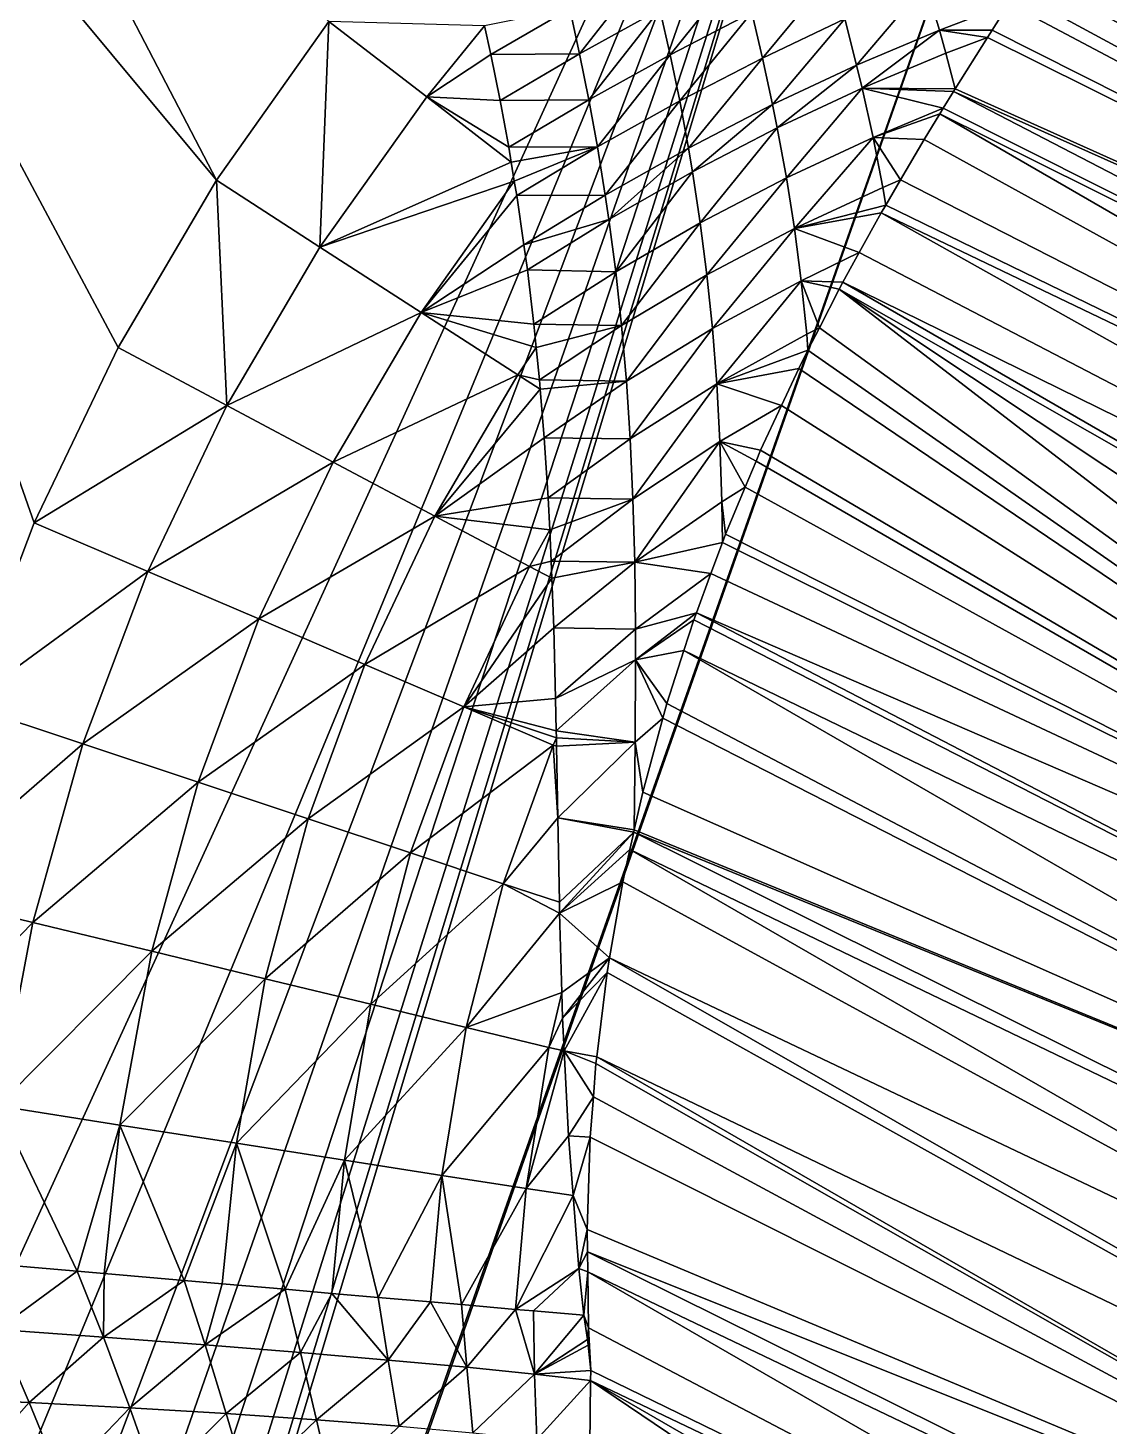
# Model space of a CAD drawing. Header units: metres. Extents: x -44.6 to 35.4, y -44.1 to 26.9.
# Drawn here: x 17.95 to 21.82, y 1.78 to 6.78 of the extents above; entities that cross this region are included whole.
import ezdxf

# ---------------------------------------------------------------- set-up
doc = ezdxf.new("R2010")
doc.units = ezdxf.units.M

msp = doc.modelspace()

# ---------------------------------------------------------------- linework, layer by layer
for points in [[(21.388479, 9.967415, 91.214554), (15.61724, -2.658281, 91.214554), (8.117238, 10.332099, 91.214554)], [(21.388479, 9.967415, 91.214554), (15.920462, -3.258929, 91.214554), (15.61724, -2.658281, 91.214554)], [(21.388479, 9.967415, 91.214554), (16.154524, -3.88975, 91.214554), (15.920462, -3.258929, 91.214554)], [(16.316486, -4.542811, 91.214554), (16.154524, -3.88975, 91.214554), (21.388479, 9.967415, 91.214554)], [(21.388479, 9.967415, 91.214554), (16.216642, -7.211195, 91.214554), (16.354073, -6.552535, 91.214554)], [(16.216642, -7.211195, 91.214554), (21.388479, 9.967415, 91.214554), (21.937033, 9.017295, 91.214554)], [(16.40431, -5.2099, 91.214554), (16.316486, -4.542811, 91.214554), (21.388479, 9.967415, 91.214554)], [(16.354073, -6.552535, 91.214554), (16.416893, -5.882628, 91.214554), (21.388479, 9.967415, 91.214554)], [(21.388479, 9.967415, 91.214554), (16.416893, -5.882628, 91.214554), (16.40431, -5.2099, 91.214554)], [(16.00633, -7.850327, 91.214554), (21.937033, 9.017295, 91.214554), (21.8943, -7.982872, 91.214554)], [(21.937033, 9.017295, 91.214554), (16.00633, -7.850327, 91.214554), (16.216642, -7.211195, 91.214554)], [(17.447464, 8.499381, 95.214554), (16.753078, 8.483541, 95.214554), (18.626869, 6.23428, 95.214554)], [(17.727339, 4.357202, 95.214554), (17.974611, 5.008685, 95.214554), (16.753078, 8.483541, 95.214554)], [(17.974611, 5.008685, 95.214554), (18.274914, 5.635347, 95.214554), (16.753078, 8.483541, 95.214554)], [(18.274914, 5.635347, 95.214554), (18.626869, 6.23428, 95.214554), (16.753078, 8.483541, 95.214554)], [(17.447464, 8.499381, 95.214554), (18.626869, 6.23428, 95.214554), (19.028952, 6.802625, 95.214554)], [(21.843639, 7.463646, 94.434845), (21.774206, 7.351215, 94.568581), (26.912189, 4.692417, 104.268059)], [(21.772171, 7.348024, 94.571976), (21.680738, 7.204681, 94.724281), (26.912189, 4.692417, 104.268059)], [(26.912189, 4.692417, 104.268059), (21.774206, 7.351215, 94.568581), (21.772171, 7.348024, 94.571976)], [(21.680738, 7.204681, 94.724281), (21.658312, 7.16952, 94.761642), (26.912189, 4.692417, 104.268059)], [(26.62356, 4.499992, 104.356827), (21.658312, 7.16952, 94.761642), (21.617422, 7.106179, 94.821548)], [(26.62356, 4.499992, 104.356827), (26.912189, 4.692417, 104.268059), (21.658312, 7.16952, 94.761642)], [(26.62356, 4.499992, 104.356827), (21.617422, 7.106179, 94.821548), (21.574488, 7.039668, 94.884453)], [(20.174301, 7.005254, 95.230484), (19.890511, 6.847729, 95.26326), (19.92592, 6.686249, 95.294876)], [(19.92592, 6.686249, 95.294876), (20.213379, 6.84553, 95.267166), (20.174301, 7.005254, 95.230484)], [(26.352573, 4.277009, 104.427948), (21.574488, 7.039668, 94.884453), (21.533613, 6.976347, 94.944344)], [(21.574488, 7.039668, 94.884453), (26.352573, 4.277009, 104.427948), (26.62356, 4.499992, 104.356827)], [(20.500095, 6.995907, 95.204323), (20.213379, 6.84553, 95.267166), (20.250046, 6.68324, 95.310471)], [(20.250046, 6.68324, 95.310471), (20.541582, 6.834767, 95.252548), (20.500095, 6.995907, 95.204323)], [(20.830013, 6.974355, 95.159645), (20.541582, 6.834767, 95.252548), (20.580448, 6.671248, 95.307961)], [(20.580448, 6.671248, 95.307961), (20.874859, 6.811327, 95.219826), (20.830013, 6.974355, 95.159645)], [(26.352573, 4.277009, 104.427948), (21.533613, 6.976347, 94.944344), (21.488945, 6.906794, 95.002708)], [(21.16361, 6.936437, 95.097198), (20.874859, 6.811327, 95.219826), (20.91691, 6.646133, 95.287834)], [(20.91691, 6.646133, 95.287834), (21.212797, 6.771009, 95.169807), (21.16361, 6.936437, 95.097198)], [(21.16361, 6.936437, 95.097198), (21.212797, 6.771009, 95.169807), (21.462027, 6.86488, 95.03788)], [(21.488945, 6.906794, 95.002708), (21.462027, 6.86488, 95.03788), (26.352573, 4.277009, 104.427948)], [(21.401545, 6.770701, 95.116913), (21.462027, 6.86488, 95.03788), (21.212797, 6.771009, 95.169807)], [(21.462027, 6.86488, 95.03788), (21.401545, 6.770701, 95.116913), (26.352573, 4.277009, 104.427948)], [(19.58581, 6.787098, 95.248138), (19.608177, 6.684304, 95.261086), (19.890511, 6.847729, 95.26326)], [(19.92592, 6.686249, 95.294876), (19.890511, 6.847729, 95.26326), (19.608177, 6.684304, 95.261086)], [(20.213379, 6.84553, 95.267166), (19.92592, 6.686249, 95.294876), (19.959005, 6.521648, 95.332672)], [(19.959005, 6.521648, 95.332672), (20.250046, 6.68324, 95.310471), (20.213379, 6.84553, 95.267166)], [(20.541582, 6.834767, 95.252548), (20.250046, 6.68324, 95.310471), (20.284109, 6.517977, 95.360481)], [(20.284109, 6.517977, 95.360481), (20.580448, 6.671248, 95.307961), (20.541582, 6.834767, 95.252548)], [(20.874859, 6.811327, 95.219826), (20.580448, 6.671248, 95.307961), (20.616465, 6.504937, 95.370705)], [(20.616465, 6.504937, 95.370705), (20.91691, 6.646133, 95.287834), (20.874859, 6.811327, 95.219826)], [(19.028952, 6.802625, 95.214554), (18.626869, 6.23428, 95.214554), (18.996948, 5.995241, 95.247078)], [(18.996948, 5.995241, 95.247078), (19.378687, 6.532395, 95.247292), (19.028952, 6.802625, 95.214554)], [(19.028952, 6.802625, 95.214554), (19.378687, 6.532395, 95.247292), (19.58581, 6.787098, 95.248138)], [(19.608177, 6.684304, 95.261086), (19.58581, 6.787098, 95.248138), (19.378687, 6.532395, 95.247292)], [(21.212797, 6.771009, 95.169807), (20.91691, 6.646133, 95.287834), (20.936571, 6.563632, 95.324371)], [(20.936571, 6.563632, 95.324371), (21.236031, 6.688628, 95.208794), (21.212797, 6.771009, 95.169807)], [(21.212797, 6.771009, 95.169807), (21.236031, 6.688628, 95.208794), (21.38555, 6.745285, 95.13578)], [(21.38555, 6.745285, 95.13578), (21.401545, 6.770701, 95.116913), (21.212797, 6.771009, 95.169807)], [(26.352573, 4.277009, 104.427948), (21.401545, 6.770701, 95.116913), (21.38555, 6.745285, 95.13578)], [(21.38555, 6.745285, 95.13578), (21.236031, 6.688628, 95.208794), (21.269869, 6.561467, 95.272285)], [(21.38555, 6.745285, 95.13578), (21.269869, 6.561467, 95.272285), (26.352573, 4.277009, 104.427948)], [(19.641197, 6.519991, 95.287109), (19.608177, 6.684304, 95.261086), (19.378687, 6.532395, 95.247292)], [(19.608177, 6.684304, 95.261086), (19.641197, 6.519991, 95.287109), (19.92592, 6.686249, 95.294876)], [(19.959005, 6.521648, 95.332672), (19.92592, 6.686249, 95.294876), (19.641197, 6.519991, 95.287109)], [(20.250046, 6.68324, 95.310471), (19.959005, 6.521648, 95.332672), (19.989601, 6.353456, 95.376732)], [(19.989601, 6.353456, 95.376732), (20.284109, 6.517977, 95.360481), (20.250046, 6.68324, 95.310471)], [(20.580448, 6.671248, 95.307961), (20.284109, 6.517977, 95.360481), (20.315365, 6.349257, 95.417351)], [(20.315365, 6.349257, 95.417351), (20.616465, 6.504937, 95.370705), (20.580448, 6.671248, 95.307961)], [(21.269869, 6.561467, 95.272285), (21.236031, 6.688628, 95.208794), (20.936571, 6.563632, 95.324371)], [(20.91691, 6.646133, 95.287834), (20.616465, 6.504937, 95.370705), (20.633125, 6.421628, 95.404465)], [(20.633125, 6.421628, 95.404465), (20.936571, 6.563632, 95.324371), (20.91691, 6.646133, 95.287834)], [(20.936571, 6.563632, 95.324371), (20.633125, 6.421628, 95.404465), (20.66567, 6.242843, 95.481888)], [(20.66567, 6.242843, 95.481888), (20.975475, 6.387167, 95.408104), (20.936571, 6.563632, 95.324371)], [(20.936571, 6.563632, 95.324371), (21.263676, 6.551626, 95.279594), (21.269869, 6.561467, 95.272285)], [(20.936571, 6.563632, 95.324371), (20.975475, 6.387167, 95.408104), (21.22698, 6.491614, 95.319595)], [(21.22698, 6.491614, 95.319595), (21.263676, 6.551626, 95.279594), (20.936571, 6.563632, 95.324371)], [(21.269869, 6.561467, 95.272285), (21.263676, 6.551626, 95.279594), (26.352573, 4.277009, 104.427948)], [(19.680798, 6.299386, 95.330383), (19.378687, 6.532395, 95.247292), (18.996948, 5.995241, 95.247078)], [(19.378687, 6.532395, 95.247292), (19.680798, 6.299386, 95.330383), (19.672066, 6.351989, 95.318901)], [(19.672066, 6.351989, 95.318901), (19.641197, 6.519991, 95.287109), (19.378687, 6.532395, 95.247292)], [(19.641197, 6.519991, 95.287109), (19.672066, 6.351989, 95.318901), (19.959005, 6.521648, 95.332672)], [(19.989601, 6.353456, 95.376732), (19.959005, 6.521648, 95.332672), (19.672066, 6.351989, 95.318901)], [(20.284109, 6.517977, 95.360481), (19.989601, 6.353456, 95.376732), (20.017529, 6.181119, 95.427155)], [(20.017529, 6.181119, 95.427155), (20.315365, 6.349257, 95.417351), (20.284109, 6.517977, 95.360481)], [(20.616465, 6.504937, 95.370705), (20.315365, 6.349257, 95.417351), (20.329695, 6.264489, 95.448006)], [(20.329695, 6.264489, 95.448006), (20.633125, 6.421628, 95.404465), (20.616465, 6.504937, 95.370705)], [(26.081585, 4.054025, 104.499077), (21.263676, 6.551626, 95.279594), (21.22698, 6.491614, 95.319595)], [(26.081585, 4.054025, 104.499077), (26.352573, 4.277009, 104.427948), (21.263676, 6.551626, 95.279594)], [(21.214813, 6.471717, 95.332863), (21.22698, 6.491614, 95.319595), (20.975475, 6.387167, 95.408104)], [(20.975475, 6.387167, 95.408104), (21.158993, 6.380429, 95.393723), (21.214813, 6.471717, 95.332863)], [(25.83153, 3.80319, 104.551689), (21.214813, 6.471717, 95.332863), (21.158993, 6.380429, 95.393723)], [(26.081585, 4.054025, 104.499077), (21.22698, 6.491614, 95.319595), (21.214813, 6.471717, 95.332863)], [(21.214813, 6.471717, 95.332863), (25.83153, 3.80319, 104.551689), (26.081585, 4.054025, 104.499077)], [(20.633125, 6.421628, 95.404465), (20.329695, 6.264489, 95.448006), (20.357389, 6.081979, 95.518463)], [(20.357389, 6.081979, 95.518463), (20.66567, 6.242843, 95.481888), (20.633125, 6.421628, 95.404465)], [(19.672066, 6.351989, 95.318901), (19.680798, 6.299386, 95.330383), (19.989601, 6.353456, 95.376732)], [(19.989601, 6.353456, 95.376732), (19.680798, 6.299386, 95.330383), (19.692144, 6.231023, 95.345314)], [(19.692144, 6.231023, 95.345314), (19.700653, 6.179769, 95.356506), (19.989601, 6.353456, 95.376732)], [(20.017529, 6.181119, 95.427155), (19.989601, 6.353456, 95.376732), (19.700653, 6.179769, 95.356506)], [(20.975475, 6.387167, 95.408104), (20.66567, 6.242843, 95.481888), (20.69418, 6.060918, 95.567253)], [(20.69418, 6.060918, 95.567253), (21.010317, 6.208462, 95.500336), (20.975475, 6.387167, 95.408104)], [(20.975475, 6.387167, 95.408104), (21.010317, 6.208462, 95.500336), (21.074301, 6.236017, 95.479691)], [(21.074301, 6.236017, 95.479691), (21.158993, 6.380429, 95.393723), (20.975475, 6.387167, 95.408104)], [(25.83153, 3.80319, 104.551689), (21.158993, 6.380429, 95.393723), (21.074301, 6.236017, 95.479691)], [(20.315365, 6.349257, 95.417351), (20.017529, 6.181119, 95.427155), (20.030281, 6.094287, 95.454437)], [(20.030281, 6.094287, 95.454437), (20.329695, 6.264489, 95.448006), (20.315365, 6.349257, 95.417351)], [(19.692144, 6.231023, 95.345314), (19.680798, 6.299386, 95.330383), (18.996948, 5.995241, 95.247078)], [(20.329695, 6.264489, 95.448006), (20.030281, 6.094287, 95.454437), (20.054819, 5.906758, 95.517326)], [(20.054819, 5.906758, 95.517326), (20.357389, 6.081979, 95.518463), (20.329695, 6.264489, 95.448006)], [(18.626869, 6.23428, 95.214554), (18.274914, 5.635347, 95.214554), (18.663733, 5.428429, 95.247063)], [(18.663733, 5.428429, 95.247063), (18.996948, 5.995241, 95.247078), (18.626869, 6.23428, 95.214554)], [(18.996948, 5.995241, 95.247078), (19.359003, 5.761385, 95.343956), (19.692144, 6.231023, 95.345314)], [(19.700653, 6.179769, 95.356506), (19.692144, 6.231023, 95.345314), (19.359003, 5.761385, 95.343956)], [(20.66567, 6.242843, 95.481888), (20.357389, 6.081979, 95.518463), (20.381212, 5.895396, 95.596275)], [(20.381212, 5.895396, 95.596275), (20.69418, 6.060918, 95.567253), (20.66567, 6.242843, 95.481888)], [(21.021002, 6.145133, 95.533791), (21.010317, 6.208462, 95.500336), (20.69418, 6.060918, 95.567253)], [(21.074301, 6.236017, 95.479691), (21.010317, 6.208462, 95.500336), (21.021002, 6.145133, 95.533791)], [(21.074301, 6.236017, 95.479691), (21.021002, 6.145133, 95.533791), (25.83153, 3.80319, 104.551689)], [(19.359003, 5.761385, 95.343956), (19.726831, 6.00271, 95.399994), (19.700653, 6.179769, 95.356506)], [(19.700653, 6.179769, 95.356506), (19.726831, 6.00271, 95.399994), (20.017529, 6.181119, 95.427155)], [(20.030281, 6.094287, 95.454437), (20.017529, 6.181119, 95.427155), (19.726831, 6.00271, 95.399994)], [(20.69418, 6.060918, 95.567253), (21.004885, 6.117653, 95.550156), (21.021002, 6.145133, 95.533791)], [(20.926325, 5.975035, 95.624565), (21.004885, 6.117653, 95.550156), (20.69418, 6.060918, 95.567253)], [(25.581474, 3.552355, 104.604309), (21.004885, 6.117653, 95.550156), (20.926325, 5.975035, 95.624565)], [(21.021002, 6.145133, 95.533791), (21.004885, 6.117653, 95.550156), (25.83153, 3.80319, 104.551689)], [(25.581474, 3.552355, 104.604309), (25.83153, 3.80319, 104.551689), (21.004885, 6.117653, 95.550156)], [(19.726831, 6.00271, 95.399994), (19.738831, 5.913266, 95.423668), (20.030281, 6.094287, 95.454437)], [(20.054819, 5.906758, 95.517326), (20.030281, 6.094287, 95.454437), (19.738831, 5.913266, 95.423668)], [(20.357389, 6.081979, 95.518463), (20.054819, 5.906758, 95.517326), (20.0758, 5.714216, 95.58699)], [(20.0758, 5.714216, 95.58699), (20.381212, 5.895396, 95.596275), (20.357389, 6.081979, 95.518463)], [(20.69418, 6.060918, 95.567253), (20.381212, 5.895396, 95.596275), (20.401001, 5.703604, 95.681694)], [(20.401001, 5.703604, 95.681694), (20.718445, 5.87483, 95.660851), (20.69418, 6.060918, 95.567253)], [(20.69418, 6.060918, 95.567253), (20.718445, 5.87483, 95.660851), (20.926325, 5.975035, 95.624565)], [(19.359003, 5.761385, 95.343956), (18.996948, 5.995241, 95.247078), (18.663733, 5.428429, 95.247063)], [(19.738831, 5.913266, 95.423668), (19.726831, 6.00271, 95.399994), (19.359003, 5.761385, 95.343956)], [(20.868137, 5.869402, 95.67968), (20.926325, 5.975035, 95.624565), (20.718445, 5.87483, 95.660851)], [(25.581474, 3.552355, 104.604309), (20.926325, 5.975035, 95.624565), (20.868137, 5.869402, 95.67968)], [(19.76207, 5.719562, 95.4785), (19.738831, 5.913266, 95.423668), (19.359003, 5.761385, 95.343956)], [(19.738831, 5.913266, 95.423668), (19.76207, 5.719562, 95.4785), (20.054819, 5.906758, 95.517326)], [(20.0758, 5.714216, 95.58699), (20.054819, 5.906758, 95.517326), (19.76207, 5.719562, 95.4785)], [(20.381212, 5.895396, 95.596275), (20.0758, 5.714216, 95.58699), (20.093138, 5.515413, 95.663628)], [(20.093138, 5.515413, 95.663628), (20.401001, 5.703604, 95.681694), (20.381212, 5.895396, 95.596275)], [(20.718445, 5.87483, 95.660851), (20.401001, 5.703604, 95.681694), (20.41658, 5.50542, 95.774986)], [(20.41658, 5.50542, 95.774986), (20.73822, 5.683523, 95.763023), (20.718445, 5.87483, 95.660851)], [(20.718445, 5.87483, 95.660851), (20.854197, 5.844092, 95.692886), (20.868137, 5.869402, 95.67968)], [(20.718445, 5.87483, 95.660851), (20.73822, 5.683523, 95.763023), (20.78401, 5.706513, 95.756149)], [(20.78401, 5.706513, 95.756149), (20.854197, 5.844092, 95.692886), (20.718445, 5.87483, 95.660851)], [(25.355387, 3.276713, 104.637779), (20.868137, 5.869402, 95.67968), (20.854197, 5.844092, 95.692886)], [(20.868137, 5.869402, 95.67968), (25.355387, 3.276713, 104.637779), (25.581474, 3.552355, 104.604309)], [(24.929924, 2.703969, 104.685181), (20.854197, 5.844092, 95.692886), (20.78401, 5.706513, 95.756149)], [(20.854197, 5.844092, 95.692886), (24.929924, 2.703969, 104.685181), (25.129299, 3.001071, 104.671257)], [(20.854197, 5.844092, 95.692886), (25.129299, 3.001071, 104.671257), (25.355387, 3.276713, 104.637779)], [(18.663733, 5.428429, 95.247063), (19.044123, 5.225994, 95.343887), (19.359003, 5.761385, 95.343956)], [(19.705181, 5.537785, 95.503075), (19.359003, 5.761385, 95.343956), (19.044123, 5.225994, 95.343887)], [(19.359003, 5.761385, 95.343956), (19.705181, 5.537785, 95.503075), (19.770527, 5.635781, 95.504112)], [(19.770527, 5.635781, 95.504112), (19.76207, 5.719562, 95.4785), (19.359003, 5.761385, 95.343956)], [(19.76207, 5.719562, 95.4785), (19.770527, 5.635781, 95.504112), (20.0758, 5.714216, 95.58699)], [(19.770527, 5.635781, 95.504112), (19.782225, 5.519917, 95.539543), (20.0758, 5.714216, 95.58699)], [(20.093138, 5.515413, 95.663628), (20.0758, 5.714216, 95.58699), (19.782225, 5.519917, 95.539543)], [(20.401001, 5.703604, 95.681694), (20.093138, 5.515413, 95.663628), (20.106752, 5.309046, 95.747437)], [(20.106752, 5.309046, 95.747437), (20.41658, 5.50542, 95.774986), (20.401001, 5.703604, 95.681694)], [(20.78401, 5.706513, 95.756149), (20.73822, 5.683523, 95.763023), (20.742796, 5.625721, 95.793297)], [(20.78401, 5.706513, 95.756149), (20.742796, 5.625721, 95.793297), (24.929924, 2.703969, 104.685181)], [(20.742796, 5.625721, 95.793297), (20.73822, 5.683523, 95.763023), (20.41658, 5.50542, 95.774986)], [(18.663733, 5.428429, 95.247063), (18.274914, 5.635347, 95.214554), (17.974611, 5.008685, 95.214554)], [(19.782225, 5.519917, 95.539543), (19.770527, 5.635781, 95.504112), (19.705181, 5.537785, 95.503075)], [(20.41658, 5.50542, 95.774986), (20.709579, 5.560612, 95.823235), (20.742796, 5.625721, 95.793297)], [(20.742796, 5.625721, 95.793297), (20.709579, 5.560612, 95.823235), (24.929924, 2.703969, 104.685181)], [(20.64769, 5.427723, 95.87748), (20.709579, 5.560612, 95.823235), (20.41658, 5.50542, 95.774986)], [(24.929924, 2.703969, 104.685181), (20.709579, 5.560612, 95.823235), (20.64769, 5.427723, 95.87748)], [(19.044123, 5.225994, 95.343887), (19.407845, 5.032431, 95.502922), (19.705181, 5.537785, 95.503075)], [(19.784977, 5.486607, 95.550392), (19.705181, 5.537785, 95.503075), (19.407845, 5.032431, 95.502922)], [(19.705181, 5.537785, 95.503075), (19.784977, 5.486607, 95.550392), (19.782225, 5.519917, 95.539543)], [(19.782225, 5.519917, 95.539543), (19.784977, 5.486607, 95.550392), (20.093138, 5.515413, 95.663628)], [(19.784977, 5.486607, 95.550392), (19.799316, 5.312986, 95.606926), (20.093138, 5.515413, 95.663628)], [(20.106752, 5.309046, 95.747437), (20.093138, 5.515413, 95.663628), (19.799316, 5.312986, 95.606926)], [(20.41658, 5.50542, 95.774986), (20.106752, 5.309046, 95.747437), (20.116621, 5.093552, 95.838684)], [(20.116621, 5.093552, 95.838684), (20.427795, 5.299417, 95.876503), (20.41658, 5.50542, 95.774986)], [(20.41658, 5.50542, 95.774986), (20.427795, 5.299417, 95.876503), (20.64769, 5.427723, 95.87748)], [(19.407845, 5.032431, 95.502922), (19.799316, 5.312986, 95.606926), (19.784977, 5.486607, 95.550392)], [(17.974611, 5.008685, 95.214554), (18.380543, 4.834772, 95.247238), (18.663733, 5.428429, 95.247063)], [(19.044123, 5.225994, 95.343887), (18.663733, 5.428429, 95.247063), (18.380543, 4.834772, 95.247238)], [(20.57338, 5.268166, 95.942619), (20.64769, 5.427723, 95.87748), (20.427795, 5.299417, 95.876503)], [(20.64769, 5.427723, 95.87748), (20.57338, 5.268166, 95.942619), (24.929924, 2.703969, 104.685181)], [(19.407845, 5.032431, 95.502922), (19.813393, 5.097354, 95.680786), (19.799316, 5.312986, 95.606926)], [(19.799316, 5.312986, 95.606926), (19.813393, 5.097354, 95.680786), (20.106752, 5.309046, 95.747437)], [(20.116621, 5.093552, 95.838684), (20.106752, 5.309046, 95.747437), (19.813393, 5.097354, 95.680786)], [(20.427795, 5.299417, 95.876503), (20.116621, 5.093552, 95.838684), (20.12281, 4.867054, 95.937721)], [(20.12281, 4.867054, 95.937721), (20.434544, 5.083872, 95.986702), (20.427795, 5.299417, 95.876503)], [(20.427795, 5.299417, 95.876503), (20.434544, 5.083872, 95.986702), (20.517925, 5.135741, 95.991066)], [(20.517925, 5.135741, 95.991066), (20.557152, 5.229413, 95.956795), (20.427795, 5.299417, 95.876503)], [(20.557152, 5.229413, 95.956795), (20.57338, 5.268166, 95.942619), (20.427795, 5.299417, 95.876503)], [(20.57338, 5.268166, 95.942619), (20.557152, 5.229413, 95.956795), (24.929924, 2.703969, 104.685181)], [(18.380543, 4.834772, 95.247238), (18.77763, 4.664649, 95.344574), (19.044123, 5.225994, 95.343887)], [(19.407845, 5.032431, 95.502922), (19.044123, 5.225994, 95.343887), (18.77763, 4.664649, 95.344574)], [(24.929924, 2.703969, 104.685181), (20.557152, 5.229413, 95.956795), (20.517925, 5.135741, 95.991066)], [(20.4478, 4.968277, 96.05233), (20.517925, 5.135741, 95.991066), (20.434544, 5.083872, 95.986702)], [(24.929924, 2.703969, 104.685181), (20.517925, 5.135741, 95.991066), (20.4478, 4.968277, 96.05233)], [(19.819042, 4.983407, 95.721382), (19.813393, 5.097354, 95.680786), (19.407845, 5.032431, 95.502922)], [(19.813393, 5.097354, 95.680786), (19.819042, 4.983407, 95.721382), (20.116621, 5.093552, 95.838684)], [(19.819042, 4.983407, 95.721382), (19.8246, 4.871342, 95.761314), (20.116621, 5.093552, 95.838684)], [(20.12281, 4.867054, 95.937721), (20.116621, 5.093552, 95.838684), (19.8246, 4.871342, 95.761314)], [(20.436684, 4.938241, 96.062279), (20.434544, 5.083872, 95.986702), (20.12281, 4.867054, 95.937721)], [(20.434544, 5.083872, 95.986702), (20.436684, 4.938241, 96.062279), (20.4478, 4.968277, 96.05233)], [(18.380543, 4.834772, 95.247238), (17.974611, 5.008685, 95.214554), (17.727339, 4.357202, 95.214554)], [(18.77763, 4.664649, 95.344574), (19.157219, 4.502022, 95.50444), (19.407845, 5.032431, 95.502922)], [(19.747011, 4.851935, 95.720726), (19.407845, 5.032431, 95.502922), (19.157219, 4.502022, 95.50444)], [(19.407845, 5.032431, 95.502922), (19.747011, 4.851935, 95.720726), (19.819042, 4.983407, 95.721382)], [(19.8246, 4.871342, 95.761314), (19.819042, 4.983407, 95.721382), (19.747011, 4.851935, 95.720726)], [(20.4478, 4.968277, 96.05233), (20.436684, 4.938241, 96.062279), (24.929924, 2.703969, 104.685181)], [(20.395657, 4.827385, 96.099007), (20.436684, 4.938241, 96.062279), (20.12281, 4.867054, 95.937721)], [(20.436684, 4.938241, 96.062279), (20.395657, 4.827385, 96.099007), (24.929924, 2.703969, 104.685181)], [(19.747011, 4.851935, 95.720726), (19.826815, 4.810064, 95.783791), (19.8246, 4.871342, 95.761314)], [(19.8246, 4.871342, 95.761314), (19.826815, 4.810064, 95.783791), (20.12281, 4.867054, 95.937721)], [(19.826815, 4.810064, 95.783791), (19.833216, 4.632946, 95.848755), (20.12281, 4.867054, 95.937721)], [(20.125532, 4.627291, 96.044998), (20.12281, 4.867054, 95.937721), (19.833216, 4.632946, 95.848755)], [(20.12281, 4.867054, 95.937721), (20.125532, 4.627291, 96.044998), (20.395657, 4.827385, 96.099007)], [(17.727339, 4.357202, 95.214554), (18.148735, 4.217144, 95.247604), (18.380543, 4.834772, 95.247238)], [(18.77763, 4.664649, 95.344574), (18.380543, 4.834772, 95.247238), (18.148735, 4.217144, 95.247604)], [(19.157219, 4.502022, 95.50444), (19.511044, 4.350434, 95.723358), (19.747011, 4.851935, 95.720726)], [(19.826815, 4.810064, 95.783791), (19.747011, 4.851935, 95.720726), (19.511044, 4.350434, 95.723358)], [(19.511044, 4.350434, 95.723358), (19.833216, 4.632946, 95.848755), (19.826815, 4.810064, 95.783791)], [(20.343472, 4.686383, 96.145729), (20.395657, 4.827385, 96.099007), (20.125532, 4.627291, 96.044998)], [(20.395657, 4.827385, 96.099007), (20.343472, 4.686383, 96.145729), (24.929924, 2.703969, 104.685181)], [(18.148735, 4.217144, 95.247604), (18.560846, 4.080173, 95.346016), (18.77763, 4.664649, 95.344574)], [(19.157219, 4.502022, 95.50444), (18.77763, 4.664649, 95.344574), (18.560846, 4.080173, 95.346016)], [(20.125532, 4.627291, 96.044998), (20.125736, 4.51769, 96.094597), (20.343472, 4.686383, 96.145729)], [(20.334179, 4.661275, 96.154045), (20.343472, 4.686383, 96.145729), (20.125736, 4.51769, 96.094597)], [(20.299006, 4.551877, 96.187317), (20.334179, 4.661275, 96.154045), (20.125736, 4.51769, 96.094597)], [(24.730549, 2.406866, 104.699097), (20.334179, 4.661275, 96.154045), (20.299006, 4.551877, 96.187317)], [(24.730549, 2.406866, 104.699097), (20.343472, 4.686383, 96.145729), (20.334179, 4.661275, 96.154045)], [(24.730549, 2.406866, 104.699097), (24.929924, 2.703969, 104.685181), (20.343472, 4.686383, 96.145729)], [(19.511044, 4.350434, 95.723358), (19.839725, 4.379776, 95.943459), (19.833216, 4.632946, 95.848755)], [(19.833216, 4.632946, 95.848755), (19.839725, 4.379776, 95.943459), (20.125532, 4.627291, 96.044998)], [(20.125736, 4.51769, 96.094597), (20.125532, 4.627291, 96.044998), (19.839725, 4.379776, 95.943459)], [(19.839725, 4.379776, 95.943459), (19.842096, 4.263811, 95.987213), (20.125736, 4.51769, 96.094597)], [(20.124044, 4.223774, 96.228523), (20.125736, 4.51769, 96.094597), (19.842096, 4.263811, 95.987213)], [(20.125736, 4.51769, 96.094597), (20.124044, 4.223774, 96.228523), (20.22373, 4.30977, 96.259827)], [(20.125736, 4.51769, 96.094597), (20.23798, 4.362068, 96.245049), (20.299006, 4.551877, 96.187317)], [(20.22373, 4.30977, 96.259827), (20.23798, 4.362068, 96.245049), (20.125736, 4.51769, 96.094597)], [(24.560305, 2.091909, 104.693298), (20.299006, 4.551877, 96.187317), (20.23798, 4.362068, 96.245049)], [(20.299006, 4.551877, 96.187317), (24.560305, 2.091909, 104.693298), (24.730549, 2.406866, 104.699097)], [(18.560846, 4.080173, 95.346016), (18.954594, 3.949305, 95.507629), (19.157219, 4.502022, 95.50444)], [(19.511044, 4.350434, 95.723358), (19.157219, 4.502022, 95.50444), (18.954594, 3.949305, 95.507629)], [(18.148735, 4.217144, 95.247604), (17.727339, 4.357202, 95.214554), (17.534353, 3.683884, 95.214554)], [(19.511044, 4.350434, 95.723358), (19.842096, 4.263811, 95.987213), (19.839725, 4.379776, 95.943459)], [(20.23798, 4.362068, 96.245049), (20.22373, 4.30977, 96.259827), (24.560305, 2.091909, 104.693298)], [(18.954594, 3.949305, 95.507629), (19.321302, 3.827423, 95.728874), (19.511044, 4.350434, 95.723358)], [(19.83139, 4.213188, 95.996552), (19.511044, 4.350434, 95.723358), (19.321302, 3.827423, 95.728874)], [(19.511044, 4.350434, 95.723358), (19.83139, 4.213188, 95.996552), (19.842535, 4.239053, 95.99659)], [(19.842535, 4.239053, 95.99659), (19.842096, 4.263811, 95.987213), (19.511044, 4.350434, 95.723358)], [(20.151478, 4.044577, 96.334755), (20.22373, 4.30977, 96.259827), (20.124044, 4.223774, 96.228523)], [(24.560305, 2.091909, 104.693298), (20.22373, 4.30977, 96.259827), (20.151478, 4.044577, 96.334755)], [(19.842096, 4.263811, 95.987213), (19.842535, 4.239053, 95.99659), (20.124044, 4.223774, 96.228523)], [(17.534353, 3.683884, 95.214554), (17.96953, 3.578496, 95.248161), (18.148735, 4.217144, 95.247604)], [(18.560846, 4.080173, 95.346016), (18.148735, 4.217144, 95.247604), (17.96953, 3.578496, 95.248161)], [(19.321302, 3.827423, 95.728874), (19.652897, 3.717214, 96.004883), (19.83139, 4.213188, 95.996552)], [(19.83139, 4.213188, 95.996552), (19.652897, 3.717214, 96.004883), (19.847622, 3.952265, 96.105232)], [(19.842535, 4.239053, 95.99659), (19.83139, 4.213188, 95.996552), (19.843071, 4.208845, 96.008034)], [(19.847622, 3.952265, 96.105232), (19.843071, 4.208845, 96.008034), (19.83139, 4.213188, 95.996552)], [(19.842535, 4.239053, 95.99659), (19.843071, 4.208845, 96.008034), (20.124044, 4.223774, 96.228523)], [(19.843071, 4.208845, 96.008034), (19.847622, 3.952265, 96.105232), (20.124044, 4.223774, 96.228523)], [(20.121544, 3.909913, 96.370491), (20.124044, 4.223774, 96.228523), (19.847622, 3.952265, 96.105232)], [(20.124044, 4.223774, 96.228523), (20.121544, 3.909913, 96.370491), (20.151478, 4.044577, 96.334755)], [(17.96953, 3.578496, 95.248161), (18.394958, 3.475469, 95.348213), (18.560846, 4.080173, 95.346016)], [(18.954594, 3.949305, 95.507629), (18.560846, 4.080173, 95.346016), (18.394958, 3.475469, 95.348213)], [(20.151478, 4.044577, 96.334755), (20.121544, 3.909913, 96.370491), (24.560305, 2.091909, 104.693298)], [(19.652897, 3.717214, 96.004883), (19.853451, 3.651023, 96.219162), (19.847622, 3.952265, 96.105232)], [(19.847622, 3.952265, 96.105232), (19.853451, 3.651023, 96.219162), (20.119553, 3.900949, 96.372871)], [(20.119553, 3.900949, 96.372871), (20.121544, 3.909913, 96.370491), (19.847622, 3.952265, 96.105232)], [(18.394958, 3.475469, 95.348213), (18.801107, 3.37711, 95.512474), (18.954594, 3.949305, 95.507629)], [(19.321302, 3.827423, 95.728874), (18.954594, 3.949305, 95.507629), (18.801107, 3.37711, 95.512474)], [(20.121544, 3.909913, 96.370491), (20.119553, 3.900949, 96.372871), (24.560305, 2.091909, 104.693298)], [(19.853451, 3.651023, 96.219162), (19.854204, 3.612064, 96.233894), (20.119553, 3.900949, 96.372871)], [(20.105955, 3.839775, 96.389107), (20.119553, 3.900949, 96.372871), (19.854204, 3.612064, 96.233894)], [(24.39006, 1.776952, 104.6875), (20.119553, 3.900949, 96.372871), (20.105955, 3.839775, 96.389107)], [(24.39006, 1.776952, 104.6875), (24.560305, 2.091909, 104.693298), (20.119553, 3.900949, 96.372871)], [(18.801107, 3.37711, 95.512474), (19.178881, 3.285624, 95.737274), (19.321302, 3.827423, 95.728874)], [(19.652897, 3.717214, 96.004883), (19.321302, 3.827423, 95.728874), (19.178881, 3.285624, 95.737274)], [(19.854204, 3.612064, 96.233894), (20.080162, 3.723737, 96.419907), (20.105955, 3.839775, 96.389107)], [(24.251017, 1.447963, 104.662056), (20.105955, 3.839775, 96.389107), (20.080162, 3.723737, 96.419907)], [(20.105955, 3.839775, 96.389107), (24.251017, 1.447963, 104.662056), (24.39006, 1.776952, 104.6875)], [(19.178881, 3.285624, 95.737274), (19.519812, 3.203059, 96.017563), (19.652897, 3.717214, 96.004883)], [(19.652897, 3.717214, 96.004883), (19.519812, 3.203059, 96.017563), (19.854204, 3.612064, 96.233894)], [(19.854204, 3.612064, 96.233894), (19.853451, 3.651023, 96.219162), (19.652897, 3.717214, 96.004883)], [(20.033251, 3.451479, 96.488632), (20.080162, 3.723737, 96.419907), (19.854204, 3.612064, 96.233894)], [(20.080162, 3.723737, 96.419907), (20.033251, 3.451479, 96.488632), (24.251017, 1.447963, 104.662056)], [(17.96953, 3.578496, 95.248161), (17.534353, 3.683884, 95.214554), (17.39678, 2.991822, 95.214554)], [(19.862474, 3.32743, 96.340538), (19.854204, 3.612064, 96.233894), (19.519812, 3.203059, 96.017563)], [(19.854204, 3.612064, 96.233894), (19.862474, 3.32743, 96.340538), (20.033251, 3.451479, 96.488632)], [(17.39678, 2.991822, 95.214554), (17.844017, 2.92188, 95.248901), (17.96953, 3.578496, 95.248161)], [(18.394958, 3.475469, 95.348213), (17.96953, 3.578496, 95.248161), (17.844017, 2.92188, 95.248901)], [(17.844017, 2.92188, 95.248901), (18.281012, 2.853541, 95.351166), (18.394958, 3.475469, 95.348213)], [(18.801107, 3.37711, 95.512474), (18.394958, 3.475469, 95.348213), (18.281012, 2.853541, 95.351166)], [(19.862474, 3.32743, 96.340538), (19.865141, 3.235617, 96.374939), (20.033251, 3.451479, 96.488632)], [(20.024349, 3.399815, 96.501671), (20.033251, 3.451479, 96.488632), (19.865141, 3.235617, 96.374939)], [(24.111971, 1.118975, 104.636604), (20.033251, 3.451479, 96.488632), (20.024349, 3.399815, 96.501671)], [(24.111971, 1.118975, 104.636604), (24.251017, 1.447963, 104.662056), (20.033251, 3.451479, 96.488632)], [(18.281012, 2.853541, 95.351166), (18.69776, 2.788368, 95.51899), (18.801107, 3.37711, 95.512474)], [(19.178881, 3.285624, 95.737274), (18.801107, 3.37711, 95.512474), (18.69776, 2.788368, 95.51899)], [(20.024349, 3.399815, 96.501671), (19.865141, 3.235617, 96.374939), (19.870775, 3.119247, 96.417908)], [(19.870775, 3.119247, 96.417908), (19.987253, 3.097351, 96.575165), (20.024349, 3.399815, 96.501671)], [(24.111971, 1.118975, 104.636604), (20.024349, 3.399815, 96.501671), (19.987253, 3.097351, 96.575165)], [(19.519812, 3.203059, 96.017563), (19.816265, 3.131266, 96.347069), (19.862474, 3.32743, 96.340538)], [(19.865141, 3.235617, 96.374939), (19.862474, 3.32743, 96.340538), (19.816265, 3.131266, 96.347069)], [(18.69776, 2.788368, 95.51899), (19.084715, 2.727853, 95.74855), (19.178881, 3.285624, 95.737274)], [(19.519812, 3.203059, 96.017563), (19.178881, 3.285624, 95.737274), (19.084715, 2.727853, 95.74855)], [(19.084715, 2.727853, 95.74855), (19.43302, 2.673384, 96.034569), (19.519812, 3.203059, 96.017563)], [(19.816265, 3.131266, 96.347069), (19.519812, 3.203059, 96.017563), (19.43302, 2.673384, 96.034569)], [(19.816265, 3.131266, 96.347069), (19.870775, 3.119247, 96.417908), (19.865141, 3.235617, 96.374939)], [(19.43302, 2.673384, 96.034569), (19.734694, 2.626206, 96.370514), (19.816265, 3.131266, 96.347069)], [(19.870775, 3.119247, 96.417908), (19.816265, 3.131266, 96.347069), (19.734694, 2.626206, 96.370514)], [(19.734694, 2.626206, 96.370514), (19.885517, 2.814687, 96.530373), (19.870775, 3.119247, 96.417908)], [(19.870775, 3.119247, 96.417908), (19.984291, 3.073204, 96.581032), (19.987253, 3.097351, 96.575165)], [(19.870775, 3.119247, 96.417908), (19.885517, 2.814687, 96.530373), (19.97496, 2.954006, 96.609291)], [(19.97496, 2.954006, 96.609291), (19.984291, 3.073204, 96.581032), (19.870775, 3.119247, 96.417908)], [(19.984291, 3.073204, 96.581032), (19.97496, 2.954006, 96.609291), (24.005814, 0.779949, 104.591812)], [(24.005814, 0.779949, 104.591812), (19.987253, 3.097351, 96.575165), (19.984291, 3.073204, 96.581032)], [(19.987253, 3.097351, 96.575165), (24.005814, 0.779949, 104.591812), (24.111971, 1.118975, 104.636604)], [(19.963736, 2.810616, 96.64328), (19.97496, 2.954006, 96.609291), (19.885517, 2.814687, 96.530373)], [(24.005814, 0.779949, 104.591812), (19.97496, 2.954006, 96.609291), (19.963736, 2.810616, 96.64328)], [(17.844017, 2.92188, 95.248901), (17.780315, 2.360952, 95.252655), (18.128468, 2.330635, 95.325012)], [(18.128468, 2.330635, 95.325012), (18.281012, 2.853541, 95.351166), (17.844017, 2.92188, 95.248901)], [(18.128468, 2.330635, 95.325012), (18.224491, 2.322273, 95.359131), (18.281012, 2.853541, 95.351166)], [(18.281012, 2.853541, 95.351166), (18.224491, 2.322273, 95.359131), (18.511612, 2.29727, 95.461159)], [(18.511612, 2.29727, 95.461159), (18.69776, 2.788368, 95.51899), (18.281012, 2.853541, 95.351166)], [(19.734694, 2.626206, 96.370514), (19.902338, 2.601552, 96.607811), (19.885517, 2.814687, 96.530373)], [(19.963736, 2.810616, 96.64328), (19.885517, 2.814687, 96.530373), (19.902338, 2.601552, 96.607811)], [(19.902338, 2.601552, 96.607811), (19.952425, 2.47927, 96.720566), (19.963736, 2.810616, 96.64328)], [(24.005814, 0.779949, 104.591812), (19.963736, 2.810616, 96.64328), (19.952425, 2.47927, 96.720566)], [(18.511612, 2.29727, 95.461159), (18.647444, 2.285441, 95.531509), (18.69776, 2.788368, 95.51899)], [(18.69776, 2.788368, 95.51899), (18.647444, 2.285441, 95.531509), (18.872808, 2.265816, 95.648239)], [(18.872808, 2.265816, 95.648239), (19.084715, 2.727853, 95.74855), (18.69776, 2.788368, 95.51899)], [(18.872808, 2.265816, 95.648239), (19.039604, 2.251291, 95.765862), (19.084715, 2.727853, 95.74855)], [(19.084715, 2.727853, 95.74855), (19.039604, 2.251291, 95.765862), (19.205379, 2.236855, 95.882774)], [(19.43302, 2.673384, 96.034569), (19.084715, 2.727853, 95.74855), (19.205379, 2.236855, 95.882774)], [(19.205379, 2.236855, 95.882774), (19.392099, 2.220596, 96.05687), (19.43302, 2.673384, 96.034569)], [(19.43302, 2.673384, 96.034569), (19.392099, 2.220596, 96.05687), (19.503174, 2.210923, 96.160439)], [(19.734694, 2.626206, 96.370514), (19.43302, 2.673384, 96.034569), (19.503174, 2.210923, 96.160439)], [(19.503174, 2.210923, 96.160439), (19.696934, 2.19405, 96.397949), (19.734694, 2.626206, 96.370514)], [(19.902338, 2.601552, 96.607811), (19.734694, 2.626206, 96.370514), (19.696934, 2.19405, 96.397949)], [(19.696934, 2.19405, 96.397949), (19.922991, 2.339841, 96.702904), (19.902338, 2.601552, 96.607811)], [(19.952425, 2.47927, 96.720566), (19.902338, 2.601552, 96.607811), (19.922991, 2.339841, 96.702904)], [(19.922991, 2.339841, 96.702904), (19.953701, 2.399741, 96.738945), (19.952425, 2.47927, 96.720566)], [(19.952425, 2.47927, 96.720566), (19.953701, 2.399741, 96.738945), (24.005814, 0.779949, 104.591812)], [(18.128468, 2.330635, 95.325012), (17.780315, 2.360952, 95.252655), (17.842951, 2.122303, 95.259575)], [(19.95484, 2.32872, 96.755363), (19.953701, 2.399741, 96.738945), (19.922991, 2.339841, 96.702904)], [(23.899654, 0.440923, 104.547028), (19.953701, 2.399741, 96.738945), (19.95484, 2.32872, 96.755363)], [(23.899654, 0.440923, 104.547028), (24.005814, 0.779949, 104.591812), (19.953701, 2.399741, 96.738945)], [(17.842951, 2.122303, 95.259575), (18.222281, 2.095072, 95.354996), (18.128468, 2.330635, 95.325012)], [(18.224491, 2.322273, 95.359131), (18.128468, 2.330635, 95.325012), (18.222281, 2.095072, 95.354996)], [(18.511612, 2.29727, 95.461159), (18.224491, 2.322273, 95.359131), (18.222281, 2.095072, 95.354996)], [(19.922991, 2.339841, 96.702904), (19.696934, 2.19405, 96.397949), (19.760681, 2.188499, 96.476089)], [(19.760681, 2.188499, 96.476089), (19.940521, 2.172838, 96.763016), (19.922991, 2.339841, 96.702904)], [(19.95484, 2.32872, 96.755363), (19.922991, 2.339841, 96.702904), (19.940521, 2.172838, 96.763016)], [(19.958063, 2.1278, 96.801796), (19.95484, 2.32872, 96.755363), (19.940521, 2.172838, 96.763016)], [(19.95484, 2.32872, 96.755363), (23.827673, 0.095974, 104.483437), (23.899654, 0.440923, 104.547028)], [(23.827673, 0.095974, 104.483437), (19.95484, 2.32872, 96.755363), (19.958063, 2.1278, 96.801796)], [(18.222281, 2.095072, 95.354996), (18.585854, 2.06744, 95.499168), (18.511612, 2.29727, 95.461159)], [(18.647444, 2.285441, 95.531509), (18.511612, 2.29727, 95.461159), (18.585854, 2.06744, 95.499168)], [(18.872808, 2.265816, 95.648239), (18.647444, 2.285441, 95.531509), (18.585854, 2.06744, 95.499168)], [(18.585854, 2.06744, 95.499168), (18.927462, 2.039877, 95.689644), (18.872808, 2.265816, 95.648239)], [(19.039604, 2.251291, 95.765862), (18.872808, 2.265816, 95.648239), (18.927462, 2.039877, 95.689644)], [(19.039604, 2.251291, 95.765862), (18.927462, 2.039877, 95.689644), (19.241268, 2.012856, 95.923164)], [(19.241268, 2.012856, 95.923164), (19.205379, 2.236855, 95.882774), (19.039604, 2.251291, 95.765862)], [(19.392099, 2.220596, 96.05687), (19.205379, 2.236855, 95.882774), (19.241268, 2.012856, 95.923164)], [(19.392099, 2.220596, 96.05687), (19.241268, 2.012856, 95.923164), (19.521912, 1.986837, 96.19574)], [(19.521912, 1.986837, 96.19574), (19.503174, 2.210923, 96.160439), (19.392099, 2.220596, 96.05687)], [(19.696934, 2.19405, 96.397949), (19.503174, 2.210923, 96.160439), (19.521912, 1.986837, 96.19574)], [(19.521912, 1.986837, 96.19574), (19.764601, 1.962266, 96.502716), (19.696934, 2.19405, 96.397949)], [(19.764601, 1.962266, 96.502716), (19.760681, 2.188499, 96.476089), (19.696934, 2.19405, 96.397949)], [(19.940521, 2.172838, 96.763016), (19.760681, 2.188499, 96.476089), (19.764601, 1.962266, 96.502716)], [(19.764601, 1.962266, 96.502716), (19.953667, 2.086483, 96.799782), (19.940521, 2.172838, 96.763016)], [(19.940521, 2.172838, 96.763016), (19.953667, 2.086483, 96.799782), (19.958063, 2.1278, 96.801796)], [(17.580986, 1.875952, 95.214554), (17.956606, 1.860992, 95.275208), (17.842951, 2.122303, 95.259575)], [(18.222281, 2.095072, 95.354996), (17.842951, 2.122303, 95.259575), (17.956606, 1.860992, 95.275208)], [(19.953667, 2.086483, 96.799782), (19.956486, 2.065599, 96.807861), (19.958063, 2.1278, 96.801796)], [(19.956486, 2.065599, 96.807861), (19.966122, 1.975118, 96.837036), (19.958063, 2.1278, 96.801796)], [(19.958063, 2.1278, 96.801796), (19.966122, 1.975118, 96.837036), (23.827673, 0.095974, 104.483437)], [(17.956606, 1.860992, 95.275208), (18.317163, 1.84197, 95.381851), (18.222281, 2.095072, 95.354996)], [(18.585854, 2.06744, 95.499168), (18.222281, 2.095072, 95.354996), (18.317163, 1.84197, 95.381851)], [(18.317163, 1.84197, 95.381851), (18.661428, 1.821277, 95.532814), (18.585854, 2.06744, 95.499168)], [(18.927462, 2.039877, 95.689644), (18.585854, 2.06744, 95.499168), (18.661428, 1.821277, 95.532814)], [(19.956486, 2.065599, 96.807861), (19.953667, 2.086483, 96.799782), (19.764601, 1.962266, 96.502716)], [(19.966122, 1.975118, 96.837036), (19.956486, 2.065599, 96.807861), (19.764601, 1.962266, 96.502716)], [(18.661428, 1.821277, 95.532814), (18.983982, 1.79924, 95.725708), (18.927462, 2.039877, 95.689644)], [(19.241268, 2.012856, 95.923164), (18.927462, 2.039877, 95.689644), (18.983982, 1.79924, 95.725708)], [(18.983982, 1.79924, 95.725708), (19.279741, 1.776204, 95.957512), (19.241268, 2.012856, 95.923164)], [(19.521912, 1.986837, 96.19574), (19.241268, 2.012856, 95.923164), (19.279741, 1.776204, 95.957512)], [(19.279741, 1.776204, 95.957512), (19.54405, 1.752532, 96.224564), (19.521912, 1.986837, 96.19574)], [(19.764601, 1.962266, 96.502716), (19.521912, 1.986837, 96.19574), (19.54405, 1.752532, 96.224564)], [(19.54405, 1.752532, 96.224564), (19.772747, 1.728599, 96.522659), (19.764601, 1.962266, 96.502716)], [(19.764601, 1.962266, 96.502716), (19.965189, 1.939561, 96.838844), (19.966122, 1.975118, 96.837036)], [(19.965189, 1.939561, 96.838844), (19.764601, 1.962266, 96.502716), (19.772747, 1.728599, 96.522659)], [(23.827673, 0.095974, 104.483437), (19.966122, 1.975118, 96.837036), (19.965189, 1.939561, 96.838844)], [(19.772747, 1.728599, 96.522659), (19.962229, 1.70478, 96.847107), (19.965189, 1.939561, 96.838844)], [(23.718754, -0.595659, 104.338242), (19.965189, 1.939561, 96.838844), (19.962229, 1.70478, 96.847107)], [(19.965189, 1.939561, 96.838844), (23.718754, -0.595659, 104.338242), (23.75569, -0.248975, 104.419853)], [(19.965189, 1.939561, 96.838844), (23.75569, -0.248975, 104.419853), (23.827673, 0.095974, 104.483437)], [(17.956606, 1.860992, 95.275208), (17.580986, 1.875952, 95.214554), (17.715252, 1.590345, 95.214554)], [(17.715252, 1.590345, 95.214554), (18.069939, 1.58352, 95.288879), (17.956606, 1.860992, 95.275208)], [(18.317163, 1.84197, 95.381851), (17.956606, 1.860992, 95.275208), (18.069939, 1.58352, 95.288879)], [(18.069939, 1.58352, 95.288879), (18.412338, 1.573641, 95.405174), (18.317163, 1.84197, 95.381851)], [(18.661428, 1.821277, 95.532814), (18.317163, 1.84197, 95.381851), (18.412338, 1.573641, 95.405174)], [(18.412338, 1.573641, 95.405174), (18.738203, 1.561195, 95.561752), (18.661428, 1.821277, 95.532814)], [(18.983982, 1.79924, 95.725708), (18.661428, 1.821277, 95.532814), (18.738203, 1.561195, 95.561752)], [(18.738203, 1.561195, 95.561752), (19.042795, 1.546363, 95.75634), (18.983982, 1.79924, 95.725708)], [(19.279741, 1.776204, 95.957512), (18.983982, 1.79924, 95.725708), (19.042795, 1.546363, 95.75634)]]:
    msp.add_3dface(points)

doc.saveas('drawing.dxf')
